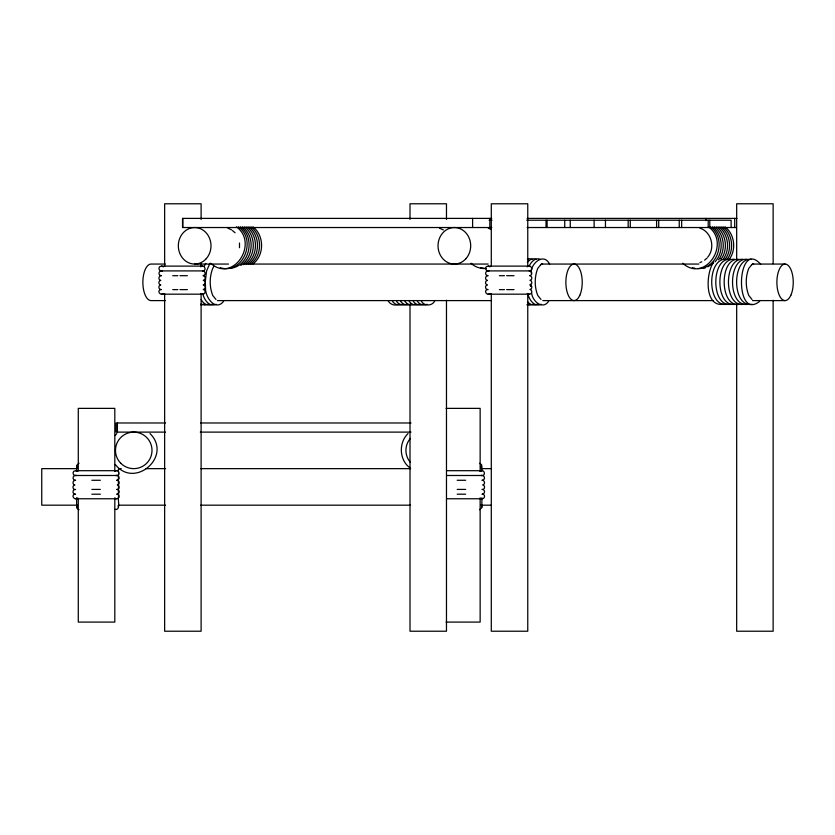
<?xml version="1.0" encoding="UTF-8"?>
<svg xmlns="http://www.w3.org/2000/svg" width="835" height="835" viewBox="0 0 835 835"><rect width="100%" height="100%" fill="white"/><g stroke="black" fill="none" stroke-linecap="round" stroke-linejoin="round"><path stroke-width="1.25" d="M205.253 281.927L206.579 270.989L209.888 263.39M76.643 470.93L76.716 465.304L79.033 463.279M79.033 509.736L76.956 508.369L77.342 505.071M118.413 496.752C117.558 499.528 121.252 510.936 114.823 509.371M479.52 463.279L481.597 464.636L481.211 467.944M481.91 497.817L481.837 507.711L479.52 509.736M239.488 247.734L239.488 243.048M531.206 273.097C530.517 263.359 543.982 252.149 549.66 264.277M204.064 266.459L205.807 263.39M529.087 266.459C530.695 262.232 535.329 257.076 540.297 259.309M707.767 257.096C715.449 248.099 711.681 231.775 699.887 228.143M715.136 261.752C723.976 251.993 723.089 234.938 712.547 226.817M718.517 259.831C726.095 250.135 724.436 234.374 714.583 226.817M721.325 258.871C728.172 249.164 726.189 234.124 716.733 226.817M723.465 258.871C730.322 249.164 728.339 234.124 718.883 226.817M725.511 258.871C732.368 249.164 730.385 234.124 720.918 226.817M727.556 258.871C734.414 249.164 732.431 234.124 722.964 226.817M729.602 258.871C736.449 249.164 734.529 234.124 725.01 226.817M115.282 435.473L116.775 433.542M408.033 433.542C398.483 442.717 399.151 460.022 409.975 467.882M213.969 266.219L212.737 268.39C209.366 276.969 209.366 286.875 212.737 295.454L215.952 299.431M223.592 301.351C215.127 312.092 204.679 296.341 205.587 287.584M434.607 301.351C431.622 306.195 424.41 306.195 421.424 301.351M527.271 262.493C529.265 259.883 532.96 257.681 536.216 259.309M548.616 301.351C542.374 310.328 532.135 300.819 531.603 292.855M713.727 262.117C705.899 272.283 704.02 307.123 723.235 304.274M759.631 301.351C733.788 321.976 736.825 237.651 760.685 264.277M240.793 265.426C253.767 257.159 254.738 236.128 242.526 226.817M243.799 264.695C256.094 256.209 256.491 235.835 244.665 226.817M246.816 263.954C258.359 255.218 258.276 235.564 246.816 226.817M248.861 263.954C260.405 255.218 260.322 235.564 248.861 226.817M250.907 263.954C262.43 255.218 262.43 235.564 250.907 226.817M252.942 263.954C264.497 255.218 264.413 235.564 252.942 226.817M704.615 260.144L707.12 258.015M713.414 263.223L707.788 266.814M200.588 266.814C204.126 263.609 207.623 270.822 202.529 270.905L161.51 270.905M163.441 293.482C160.466 296.394 156.385 290.538 160.8 289.474L161.51 289.62M114.666 471.399C118.789 468.038 121.524 476.305 115.898 475.564M77.54 498.067C74.566 500.979 70.484 495.124 74.9 494.059L75.609 494.205M527.25 266.814C530.789 263.609 534.285 270.822 529.181 270.905L488.162 270.905M490.103 293.482C487.129 296.394 483.048 290.538 487.463 289.474L488.162 289.62M480 471.399C484.123 468.038 486.847 476.305 481.221 475.564M699.887 262.639L701.838 261.752M203.239 275.613C206.266 275.143 205.483 270.592 202.529 270.905M529.891 275.613C532.928 275.143 532.145 270.592 529.181 270.905M75.609 489.414C72.655 489.101 71.862 493.652 74.9 494.122M116.597 489.414C119.582 490.166 120.323 485.281 117.307 484.926C120.365 484.571 119.53 479.937 116.597 480.282C120.553 480.438 119.655 474.53 115.898 475.407M116.597 494.205C119.551 494.508 120.344 489.957 117.307 489.487M481.931 489.414C484.905 490.166 485.657 485.281 482.64 484.926C485.699 484.571 484.864 479.937 481.931 480.282C485.876 480.438 484.978 474.53 481.221 475.407M481.931 494.205C484.885 494.508 485.667 489.957 482.64 489.487M201.016 305.057L203.73 304.274M208.009 304.274L204.752 305.151L201.005 304.013M212.1 304.274C207.894 306.633 202.988 303.512 201.193 299.567M216.181 304.274C209.481 307.593 204.084 299.734 202.884 293.983M527.417 259.309L529.776 258.693L532.135 259.309M398.211 304.274C394.725 306.247 390.54 304.358 388.358 301.351M402.293 304.274C398.806 306.247 394.621 304.358 392.44 301.351M406.374 304.274C402.887 306.247 398.702 304.358 396.521 301.351M410.465 304.274C406.969 306.247 402.783 304.358 400.612 301.351M414.745 304.274C411.258 306.247 407.073 304.358 404.892 301.351M419.024 304.274C415.538 306.247 411.352 304.358 409.181 301.351M423.115 304.274C419.619 306.247 415.444 304.358 413.262 301.351M427.196 304.274C423.71 306.247 419.525 304.358 417.343 301.351M526.948 304.796L528.753 304.274M533.043 304.274L529.776 305.151L527.417 304.535M537.124 304.274C533.826 306.132 529.766 304.577 527.616 301.727M541.205 304.274C534.504 307.593 529.108 299.734 527.908 293.983M727.316 304.274C706.754 308.178 706.598 257.368 726.419 259.309M731.408 304.274C710.846 308.178 710.679 257.368 730.5 259.309M735.489 304.274C714.927 308.178 714.76 257.368 734.581 259.309M739.768 304.274C718.987 308.428 718.987 255.416 739.768 259.57M744.058 304.274C723.496 308.178 723.329 257.368 743.15 259.309M748.139 304.274C727.577 308.178 727.41 257.368 747.231 259.309M752.22 304.274C731.658 308.178 731.502 257.368 751.323 259.309M230.189 268.306C249.623 266.605 255.813 237.829 240.48 226.817M698.039 268.62C718.611 268.63 726.742 238.466 710.501 226.817M703.341 268.15L705.512 267.826M202.529 266.115L161.51 266.115C157.554 265.947 158.452 271.855 162.22 270.989M162.22 270.822C158.452 269.955 157.554 275.853 161.51 275.696C158.556 275.383 157.763 279.934 160.8 280.403C158.18 280.654 158.232 284.651 160.8 284.975C158.18 285.215 158.232 289.213 160.8 289.536M161.51 294.181L202.529 294.181C205.483 294.494 206.266 289.943 203.239 289.474C205.859 289.223 205.807 285.236 203.239 284.912C205.859 284.662 205.807 280.664 203.239 280.341C205.859 280.09 205.807 276.103 203.239 275.78M529.181 266.115L488.162 266.115C484.216 265.947 485.114 271.855 488.872 270.989M488.872 270.822C485.114 269.955 484.216 275.853 488.162 275.696C485.208 275.383 484.425 279.934 487.463 280.403C484.843 280.654 484.885 284.651 487.463 284.975C484.843 285.215 484.885 289.213 487.463 289.536M488.162 294.181L529.181 294.181C532.145 294.494 532.928 289.943 529.891 289.474C532.511 289.223 532.459 285.236 529.891 284.912C532.511 284.662 532.459 280.664 529.891 280.341C532.511 280.09 532.459 276.103 529.891 275.78M116.597 470.7L75.609 470.7C71.653 470.533 72.551 476.441 76.309 475.564M76.309 475.407C72.551 474.53 71.653 480.438 75.609 480.282C72.655 479.968 71.862 484.519 74.9 484.989C72.28 485.239 72.332 489.226 74.9 489.55M75.609 498.766L116.597 498.766C119.551 499.079 120.344 494.529 117.307 494.059M446.934 498.766L481.931 498.766C484.885 499.079 485.667 494.529 482.64 494.059M491.721 218.394L182.531 218.394L182.531 227.527L491.846 227.527M527.073 218.394L736.95 218.394M489.112 220.221L492.034 220.221M526.708 220.221L731.126 220.221L731.126 227.527M527.135 227.527L736.46 227.527M165.361 264.058L151.052 264.058A18.266 8.183 -90 0 0 142.868 282.324A18.266 8.183 -90 0 0 151.052 300.6L165.361 300.6M194.659 264.058L228.477 264.058M243.455 264.058L488.172 264.058M541.518 264.058L698.853 264.058M785.067 264.058L752.533 264.058L753.598 264.069L751.5 264.674L751.991 264.413L748.776 268.39C745.404 276.969 745.404 286.875 748.776 295.454L751.991 299.431M172.741 275.696L177.803 275.696M179.942 275.696L187.364 275.696M499.403 275.696L504.465 275.696M506.605 275.696L514.026 275.696M172.741 289.62L177.803 289.62M179.942 289.62L187.364 289.62M499.403 289.62L504.465 289.62M506.605 289.62L514.026 289.62M217.424 300.6L490.917 300.6M542.813 300.6L713.487 300.6M752.533 300.6L785.067 300.6M446.057 408.367L480.146 408.367L480.146 470.919M165.56 422.98L116.096 422.98L116.096 432.112L165.56 432.112M200.703 422.98L411.029 422.98M200.296 432.112L411.029 432.112M76.935 468.644L41.75 468.644L41.75 505.175L76.935 505.175M118.643 468.644L121.252 468.644M146.01 468.644L165.56 468.644M200.744 468.644L410.57 468.644M480.95 468.644L491.377 468.644M446.934 470.7L481.931 470.7M75.609 475.491L116.597 475.491M446.934 475.491L481.931 475.491M91.86 480.282L100.346 480.282M457.183 480.282L465.68 480.282M91.86 489.414L100.346 489.414M457.183 489.414L465.68 489.414M91.86 494.205L100.346 494.205M457.183 494.205L465.68 494.205M118.643 505.175L165.56 505.175M200.744 505.175L410.57 505.175M480.95 505.175L491.377 505.175M446.057 622.085L480.146 622.085L480.146 498.286M488.162 266.115L490.103 266.814M529.181 294.181L527.25 293.482M161.51 266.115L163.441 266.814M202.529 294.181L200.588 293.482M481.931 498.766L480 498.067M75.609 470.7L77.54 471.399M116.597 498.766L114.666 498.067M694.783 268.15L692.351 267.743M486.408 268.62L480.72 267.743M484.363 268.62C479.467 268.442 474.541 266.72 471.034 263.223M719.968 258.693L720.532 258.787M541.466 264.069L542.583 264.069L540.485 264.674L540.976 264.413L537.761 268.39C534.39 276.969 534.39 286.875 537.761 295.454L540.976 299.431M220.283 267.743C243.048 274.798 257.201 239.802 238.434 226.817M488.256 228.143L491.178 229.479M439.461 228.143L443.354 229.928M227.83 228.143L231.712 229.928M708.456 226.817C731.157 243.048 705.439 283.535 682.665 263.223M236.388 226.817C259.09 243.048 233.372 283.535 210.597 263.223M232.548 230.637L235.052 232.767M149.966 433.542C172.876 456.004 134.811 489.498 115.282 464.479M481.211 505.071L481.91 507.002M77.342 467.944L76.643 466.003M118.09 505.634L118.413 507.002M530.413 284.182L530.549 286.447M205.316 283.055L205.525 286.447M773.137 263.724L773.137 203.782L736.668 203.782L736.668 259.821M773.137 300.214L773.137 631.218L736.668 631.218L736.668 304.128M734.706 218.394L734.706 227.527M709.781 220.221L709.781 227.527M708.205 220.221L708.205 227.527M705.972 218.394L705.972 220.68M681.663 220.221L681.663 227.527M679.241 220.221L679.241 227.527M658.711 220.221L658.711 227.527M656.602 220.221L656.602 227.527M630.279 220.221L630.279 227.527M628.171 220.221L628.171 227.527M605.448 220.221L605.448 227.527M594.113 220.221L594.113 227.527M570.253 220.221L570.253 227.527M564.731 220.221L564.731 227.527M547.092 220.221L547.092 227.527M546.038 220.221L546.038 227.527M527.762 266.334L527.762 203.782L491.293 203.782L491.293 266.334M527.762 293.701L527.762 631.218L491.293 631.218L491.293 293.701M489.842 218.394L489.842 227.527M481.91 466.003L481.91 470.93M472.61 218.394L472.61 227.527M446.474 219.417L446.474 203.782L410.006 203.782L410.006 219.417M446.474 300.214L446.474 631.218L410.006 631.218L410.006 304.128M201.11 219.417L201.11 203.782L164.641 203.782L164.641 266.334M201.11 263.724L201.11 266.334M201.11 293.701L201.11 631.218L164.641 631.218L164.641 293.701M182.823 218.394L182.823 227.527M118.413 468.759L118.413 472.015M118.413 474.134L118.413 486.502M118.413 487.567L118.413 495.52M117.411 422.98L117.411 432.112M114.812 470.919L114.812 408.367L78.281 408.367L78.281 470.919M114.812 498.286L114.812 622.085L78.281 622.085L78.281 498.286M76.643 497.817L76.643 507.002M410.455 462.423A18.266 18.266 0 0 1 410.455 438.333M790.849 295.246A18.266 8.183 -90 0 0 787.186 264.685A18.266 8.183 -90 0 0 777.166 287.052A18.266 8.183 -90 0 0 790.849 295.246M579.834 295.246A18.266 8.183 -90 0 0 576.171 264.685A18.266 8.183 -90 0 0 566.151 287.052A18.266 8.183 -90 0 0 579.834 295.246M465.909 258.714A18.266 16.335 -90 0 0 458.582 228.153A18.266 16.335 -90 0 0 438.584 250.521A18.266 16.335 -90 0 0 465.909 258.714M206.214 258.714A18.266 16.335 -90 0 0 198.887 228.153A18.266 16.335 -90 0 0 178.888 250.521A18.266 16.335 -90 0 0 206.214 258.714M120.835 463.3A18.266 18.266 0 0 0 151.385 455.106A18.266 18.266 0 0 0 129.018 432.739A18.266 18.266 0 0 0 120.835 463.3"/></g></svg>
